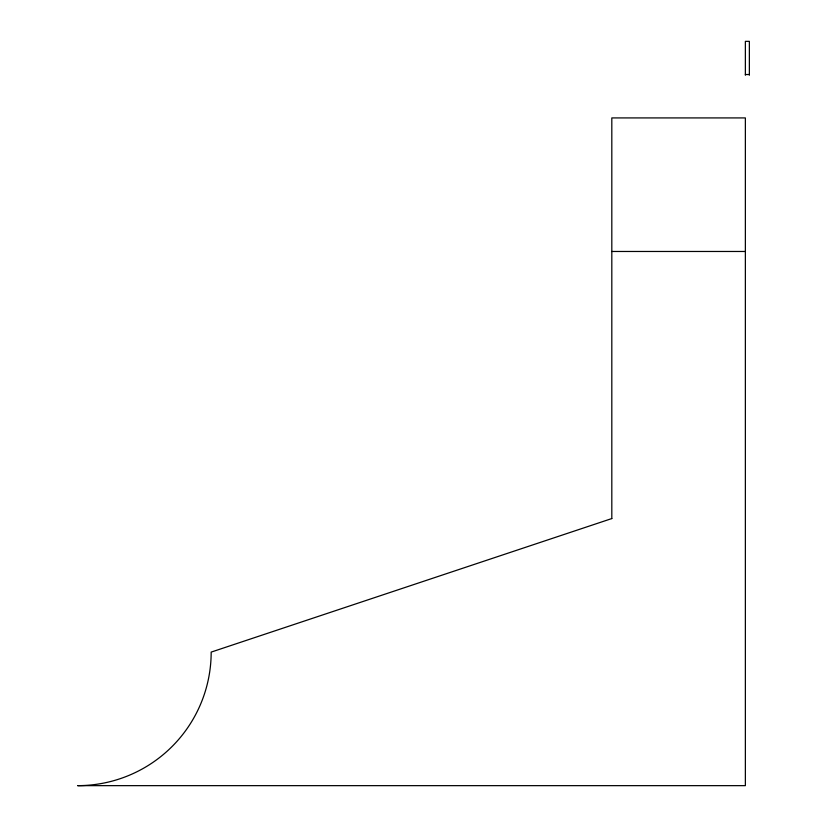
<?xml version="1.0" encoding="UTF-8"?>
<svg xmlns="http://www.w3.org/2000/svg" width="827" height="827" viewBox="0 0 827 827"><rect width="100%" height="100%" fill="white"/><g stroke="black" fill="none" stroke-linecap="round" stroke-linejoin="round"><path stroke-width="1.24" d="M745.365 74.523L749.365 74.523M611.815 251.47L745.365 251.47M749.365 75.185L749.365 41.35L745.365 41.35L745.365 75.185M611.815 518.56L211.174 652.1A133.55 133.55 0 0 1 77.635 785.65L745.365 785.65L745.365 117.92L611.815 117.92L611.815 518.56"/></g></svg>
